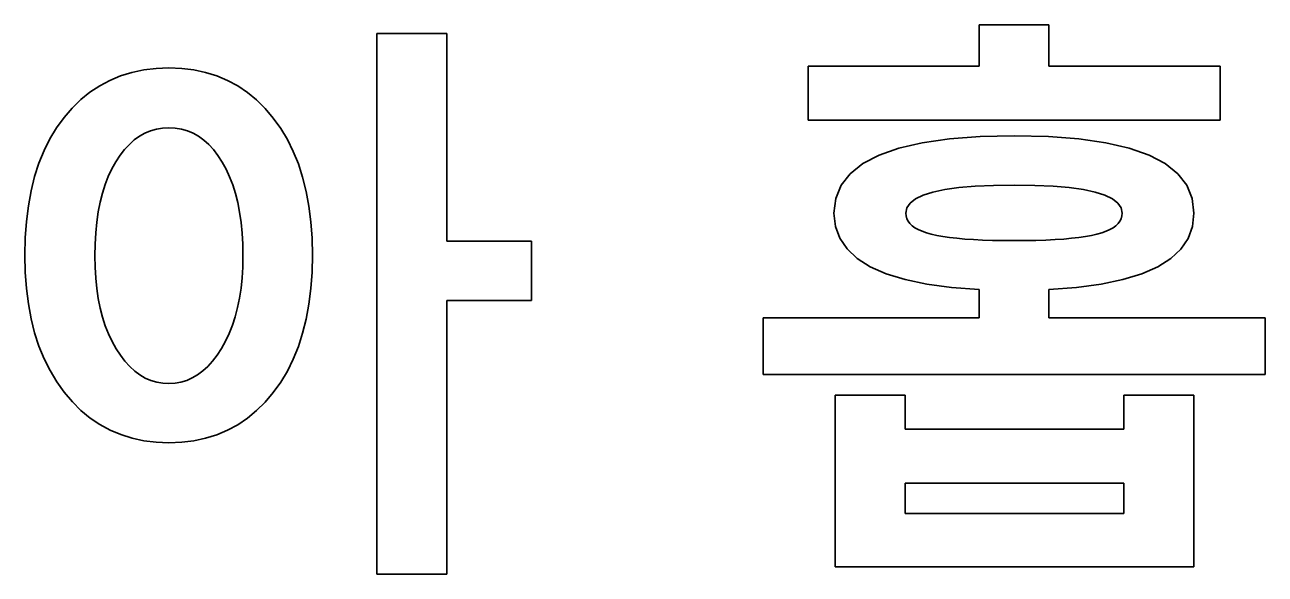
# Model space of a CAD drawing. Extents: x 480 to 710, y 306 to 536.
# Drawn here: x 600.5 to 651.6, y 425 to 447.7 of the extents above; entities that cross this region are included whole.
import ezdxf

# ---------------------------------------------------------------- set-up
doc = ezdxf.new("R2010")
doc.units = 0

msp = doc.modelspace()

# ---------------------------------------------------------------- linework, layer by layer
at = {"color": 7, "lineweight": 35, "ltscale": 0.042731}
for p, q in [((639.813843, 445.941284), (639.813843, 447.650513)), ((642.677979, 447.650513), (642.677979, 445.941284))]:
    msp.add_line(p, q, dxfattribs=at)
at = {"color": 7, "lineweight": 35, "ltscale": 0.071603}
msp.add_line((639.813843, 447.650513), (642.677979, 447.650513), dxfattribs=at)
at = {"color": 7, "lineweight": 35}
for p, q in [((615.006775, 425.014648), (615.006775, 447.29248)), ((651.59375, 433.237457), (630.921204, 433.237457))]:
    msp.add_line(p, q, dxfattribs=at)
at = {"color": 7, "lineweight": 35, "ltscale": 0.071892}
for p, q in [((615.006775, 447.29248), (617.882446, 447.29248)), ((617.882446, 425.014648), (615.006775, 425.014648))]:
    msp.add_line(p, q, dxfattribs=at)
at = {"color": 7, "lineweight": 35, "ltscale": 0.213943}
msp.add_line((617.882446, 447.29248), (617.882446, 438.734741), dxfattribs=at)
at = {"color": 7, "lineweight": 35, "ltscale": 0.011981}
msp.add_line((604.00647, 445.362366), (604.449219, 445.545837), dxfattribs=at)
at = {"color": 7, "lineweight": 35, "ltscale": 0.012149}
msp.add_line((604.449219, 445.545837), (604.913757, 445.688538), dxfattribs=at)
at = {"color": 7, "lineweight": 35, "ltscale": 0.012419}
msp.add_line((604.913757, 445.688538), (605.399963, 445.790436), dxfattribs=at)
at = {"color": 7, "lineweight": 35, "ltscale": 0.012789}
for p, q in [((605.399963, 445.790436), (605.907837, 445.851593)), ((602.118225, 443.833588), (602.452454, 444.220886))]:
    msp.add_line(p, q, dxfattribs=at)
at = {"color": 7, "lineweight": 35, "ltscale": 0.013251}
msp.add_line((605.907837, 445.851593), (606.4375, 445.871979), dxfattribs=at)
at = {"color": 7, "lineweight": 35, "ltscale": 0.013142}
for p, q in [((606.4375, 445.871979), (606.962769, 445.851379)), ((606.962769, 430.451752), (606.4375, 430.431091))]:
    msp.add_line(p, q, dxfattribs=at)
at = {"color": 7, "lineweight": 35, "ltscale": 0.012694}
for p, q in [((606.962769, 445.851379), (607.466736, 445.78952)), ((607.466736, 430.513763), (606.962769, 430.451752))]:
    msp.add_line(p, q, dxfattribs=at)
at = {"color": 7, "lineweight": 35, "ltscale": 0.01234}
msp.add_line((607.466736, 445.78952), (607.949463, 445.686462), dxfattribs=at)
at = {"color": 7, "lineweight": 35, "ltscale": 0.01209}
msp.add_line((607.949463, 445.686462), (608.411011, 445.542145), dxfattribs=at)
at = {"color": 7, "lineweight": 35, "ltscale": 0.011942}
msp.add_line((608.411011, 445.542145), (608.851196, 445.356598), dxfattribs=at)
at = {"color": 7, "lineweight": 35, "ltscale": 0.17612}
msp.add_line((632.769043, 445.941284), (639.813843, 445.941284), dxfattribs=at)
at = {"color": 7, "lineweight": 35, "ltscale": 0.055435}
for p, q in [((632.769043, 443.723877), (632.769043, 445.941284)), ((649.745911, 445.941284), (649.745911, 443.723877))]:
    msp.add_line(p, q, dxfattribs=at)
at = {"color": 7, "lineweight": 35, "ltscale": 0.176698}
msp.add_line((642.677979, 445.941284), (649.745911, 445.941284), dxfattribs=at)
at = {"color": 7, "lineweight": 35, "ltscale": 0.011982}
msp.add_line((603.186035, 444.873169), (603.585388, 445.138153), dxfattribs=at)
at = {"color": 7, "lineweight": 35, "ltscale": 0.011926}
msp.add_line((603.585388, 445.138153), (604.00647, 445.362366), dxfattribs=at)
at = {"color": 7, "lineweight": 35, "ltscale": 0.011911}
msp.add_line((608.851196, 445.356598), (609.270203, 445.129852), dxfattribs=at)
at = {"color": 7, "lineweight": 35, "ltscale": 0.011991}
msp.add_line((609.270203, 445.129852), (609.667969, 444.861847), dxfattribs=at)
at = {"color": 7, "lineweight": 35, "ltscale": 0.012418}
msp.add_line((602.452454, 444.220886), (602.80835, 444.567413), dxfattribs=at)
at = {"color": 7, "lineweight": 35, "ltscale": 0.012148}
msp.add_line((602.80835, 444.567413), (603.186035, 444.873169), dxfattribs=at)
at = {"color": 7, "lineweight": 35, "ltscale": 0.01218}
msp.add_line((609.667969, 444.861847), (610.044434, 444.552612), dxfattribs=at)
at = {"color": 7, "lineweight": 35, "ltscale": 0.012476}
msp.add_line((610.044434, 444.552612), (610.399719, 444.202179), dxfattribs=at)
at = {"color": 7, "lineweight": 35, "ltscale": 0.012869}
msp.add_line((610.399719, 444.202179), (610.733704, 443.810486), dxfattribs=at)
at = {"color": 7, "lineweight": 35, "ltscale": 0.013083}
msp.add_line((601.811035, 443.409912), (602.118225, 443.833588), dxfattribs=at)
at = {"color": 7, "lineweight": 35, "ltscale": 0.013162}
msp.add_line((610.733704, 443.810486), (611.040894, 443.382904), dxfattribs=at)
at = {"color": 7, "lineweight": 35, "ltscale": 0.424422}
msp.add_line((649.745911, 443.723877), (632.769043, 443.723877), dxfattribs=at)
at = {"color": 7, "lineweight": 35, "ltscale": 0.013304}
msp.add_line((601.536133, 442.954254), (601.811035, 443.409912), dxfattribs=at)
at = {"color": 7, "lineweight": 35, "ltscale": 0.0066}
msp.add_line((605.226318, 443.061279), (605.012146, 442.906921), dxfattribs=at)
at = {"color": 7, "lineweight": 35, "ltscale": 0.006418}
msp.add_line((605.449829, 443.187561), (605.226318, 443.061279), dxfattribs=at)
at = {"color": 7, "lineweight": 35, "ltscale": 0.006319}
msp.add_line((605.682739, 443.285767), (605.449829, 443.187561), dxfattribs=at)
at = {"color": 7, "lineweight": 35, "ltscale": 0.006304}
msp.add_line((605.924927, 443.355927), (605.682739, 443.285767), dxfattribs=at)
at = {"color": 7, "lineweight": 35, "ltscale": 0.006379}
msp.add_line((606.176575, 443.39801), (605.924927, 443.355927), dxfattribs=at)
at = {"color": 7, "lineweight": 35, "ltscale": 0.006533}
msp.add_line((606.4375, 443.412048), (606.176575, 443.39801), dxfattribs=at)
at = {"color": 7, "lineweight": 35, "ltscale": 0.006586}
msp.add_line((606.700562, 443.397919), (606.4375, 443.412048), dxfattribs=at)
at = {"color": 7, "lineweight": 35, "ltscale": 0.006424}
msp.add_line((606.953979, 443.355469), (606.700562, 443.397919), dxfattribs=at)
at = {"color": 7, "lineweight": 35, "ltscale": 0.006343}
msp.add_line((607.197632, 443.284729), (606.953979, 443.355469), dxfattribs=at)
at = {"color": 7, "lineweight": 35, "ltscale": 0.006353}
msp.add_line((607.431641, 443.185699), (607.197632, 443.284729), dxfattribs=at)
at = {"color": 7, "lineweight": 35, "ltscale": 0.006447}
msp.add_line((607.655884, 443.05838), (607.431641, 443.185699), dxfattribs=at)
at = {"color": 7, "lineweight": 35, "ltscale": 0.006627}
msp.add_line((607.870483, 442.902771), (607.655884, 443.05838), dxfattribs=at)
at = {"color": 7, "lineweight": 35, "ltscale": 0.013359}
msp.add_line((611.040894, 443.382904), (611.315796, 442.924683), dxfattribs=at)
at = {"color": 7, "lineweight": 35, "ltscale": 0.031652}
msp.add_line((638.584106, 442.949646), (639.846558, 443.045258), dxfattribs=at)
at = {"color": 7, "lineweight": 35, "ltscale": 0.035281}
msp.add_line((639.846558, 443.045258), (641.257446, 443.077148), dxfattribs=at)
at = {"color": 7, "lineweight": 35, "ltscale": 0.035173}
msp.add_line((641.257446, 443.077148), (642.664001, 443.045258), dxfattribs=at)
at = {"color": 7, "lineweight": 35, "ltscale": 0.031553}
msp.add_line((642.664001, 443.045258), (643.922485, 442.949646), dxfattribs=at)
at = {"color": 7, "lineweight": 35, "ltscale": 0.014013}
msp.add_line((601.083435, 441.94696), (601.293579, 442.466614), dxfattribs=at)
at = {"color": 7, "lineweight": 35, "ltscale": 0.013616}
msp.add_line((601.293579, 442.466614), (601.536133, 442.954254), dxfattribs=at)
at = {"color": 7, "lineweight": 35, "ltscale": 0.007563}
msp.add_line((604.611816, 442.514008), (604.42572, 442.275482), dxfattribs=at)
at = {"color": 7, "lineweight": 35, "ltscale": 0.007182}
msp.add_line((604.807312, 442.724487), (604.611816, 442.514008), dxfattribs=at)
at = {"color": 7, "lineweight": 35, "ltscale": 0.006857}
msp.add_line((605.012146, 442.906921), (604.807312, 442.724487), dxfattribs=at)
at = {"color": 7, "lineweight": 35, "ltscale": 0.006883}
msp.add_line((608.075378, 442.718842), (607.870483, 442.902771), dxfattribs=at)
at = {"color": 7, "lineweight": 35, "ltscale": 0.007207}
msp.add_line((608.270508, 442.506622), (608.075378, 442.718842), dxfattribs=at)
at = {"color": 7, "lineweight": 35, "ltscale": 0.007594}
msp.add_line((608.456055, 442.266113), (608.270508, 442.506622), dxfattribs=at)
at = {"color": 7, "lineweight": 35, "ltscale": 0.013641}
msp.add_line((611.315796, 442.924683), (611.558289, 442.435883), dxfattribs=at)
at = {"color": 7, "lineweight": 35, "ltscale": 0.021645}
msp.add_line((635.687988, 442.280273), (636.504883, 442.567139), dxfattribs=at)
at = {"color": 7, "lineweight": 35, "ltscale": 0.02477}
msp.add_line((636.504883, 442.567139), (637.470215, 442.790283), dxfattribs=at)
at = {"color": 7, "lineweight": 35, "ltscale": 0.028131}
msp.add_line((637.470215, 442.790283), (638.584106, 442.949646), dxfattribs=at)
at = {"color": 7, "lineweight": 35, "ltscale": 0.028046}
msp.add_line((643.922485, 442.949646), (645.032959, 442.790283), dxfattribs=at)
at = {"color": 7, "lineweight": 35, "ltscale": 0.024697}
msp.add_line((645.032959, 442.790283), (645.9953, 442.567139), dxfattribs=at)
at = {"color": 7, "lineweight": 35, "ltscale": 0.021585}
msp.add_line((645.9953, 442.567139), (646.809631, 442.280273), dxfattribs=at)
at = {"color": 7, "lineweight": 35, "ltscale": 0.008351}
msp.add_line((604.248962, 442.00885), (604.08551, 441.717529), dxfattribs=at)
at = {"color": 7, "lineweight": 35, "ltscale": 0.007997}
msp.add_line((604.42572, 442.275482), (604.248962, 442.00885), dxfattribs=at)
at = {"color": 7, "lineweight": 35, "ltscale": 0.008028}
msp.add_line((608.631775, 441.997314), (608.456055, 442.266113), dxfattribs=at)
at = {"color": 7, "lineweight": 35, "ltscale": 0.008381}
msp.add_line((608.794189, 441.704041), (608.631775, 441.997314), dxfattribs=at)
at = {"color": 7, "lineweight": 35, "ltscale": 0.014008}
msp.add_line((611.558289, 442.435883), (611.768494, 441.916473), dxfattribs=at)
at = {"color": 7, "lineweight": 35, "ltscale": 0.018868}
msp.add_line((635.019653, 441.929626), (635.687988, 442.280273), dxfattribs=at)
at = {"color": 7, "lineweight": 35, "ltscale": 0.018821}
msp.add_line((646.809631, 442.280273), (647.47583, 441.929626), dxfattribs=at)
at = {"color": 7, "lineweight": 35, "ltscale": 0.01449}
msp.add_line((600.905579, 441.395325), (601.083435, 441.94696), dxfattribs=at)
at = {"color": 7, "lineweight": 35, "ltscale": 0.00863}
msp.add_line((604.08551, 441.717529), (603.939209, 441.404846), dxfattribs=at)
at = {"color": 7, "lineweight": 35, "ltscale": 0.008649}
msp.add_line((608.939453, 441.390076), (608.794189, 441.704041), dxfattribs=at)
at = {"color": 7, "lineweight": 35, "ltscale": 0.014451}
msp.add_line((611.768494, 441.916473), (611.94635, 441.366455), dxfattribs=at)
at = {"color": 7, "lineweight": 35, "ltscale": 0.015135}
msp.add_line((634.12854, 441.03714), (634.499878, 441.515259), dxfattribs=at)
at = {"color": 7, "lineweight": 35, "ltscale": 0.016618}
msp.add_line((634.499878, 441.515259), (635.019653, 441.929626), dxfattribs=at)
at = {"color": 7, "lineweight": 35, "ltscale": 0.016588}
msp.add_line((647.47583, 441.929626), (647.99408, 441.515259), dxfattribs=at)
at = {"color": 7, "lineweight": 35, "ltscale": 0.015116}
msp.add_line((647.99408, 441.515259), (648.364197, 441.03714), dxfattribs=at)
at = {"color": 7, "lineweight": 35, "ltscale": 0.015037}
msp.add_line((600.760071, 440.811707), (600.905579, 441.395325), dxfattribs=at)
at = {"color": 7, "lineweight": 35, "ltscale": 0.009315}
msp.add_line((603.810181, 441.070801), (603.698364, 440.715393), dxfattribs=at)
at = {"color": 7, "lineweight": 35, "ltscale": 0.008952}
msp.add_line((603.939209, 441.404846), (603.810181, 441.070801), dxfattribs=at)
at = {"color": 7, "lineweight": 35, "ltscale": 0.008958}
msp.add_line((609.067627, 441.05545), (608.939453, 441.390076), dxfattribs=at)
at = {"color": 7, "lineweight": 35, "ltscale": 0.009307}
msp.add_line((609.178772, 440.700134), (609.067627, 441.05545), dxfattribs=at)
at = {"color": 7, "lineweight": 35, "ltscale": 0.014965}
msp.add_line((611.94635, 441.366455), (612.091858, 440.785828), dxfattribs=at)
at = {"color": 7, "lineweight": 35, "ltscale": 0.014647}
msp.add_line((633.905762, 440.49527), (634.12854, 441.03714), dxfattribs=at)
at = {"color": 7, "lineweight": 35, "ltscale": 0.014665}
msp.add_line((638.978027, 440.940582), (638.397034, 440.859741), dxfattribs=at)
at = {"color": 7, "lineweight": 35, "ltscale": 0.016822}
msp.add_line((639.648438, 440.998352), (638.978027, 440.940582), dxfattribs=at)
at = {"color": 7, "lineweight": 35, "ltscale": 0.019015}
msp.add_line((640.408264, 441.03299), (639.648438, 440.998352), dxfattribs=at)
at = {"color": 7, "lineweight": 35, "ltscale": 0.021232}
msp.add_line((641.257446, 441.044525), (640.408264, 441.03299), dxfattribs=at)
at = {"color": 7, "lineweight": 35, "ltscale": 0.021123}
msp.add_line((642.102295, 441.03299), (641.257446, 441.044525), dxfattribs=at)
at = {"color": 7, "lineweight": 35, "ltscale": 0.018916}
msp.add_line((642.858154, 440.998352), (642.102295, 441.03299), dxfattribs=at)
at = {"color": 7, "lineweight": 35, "ltscale": 0.016736}
msp.add_line((643.525085, 440.940582), (642.858154, 440.998352), dxfattribs=at)
at = {"color": 7, "lineweight": 35, "ltscale": 0.014592}
msp.add_line((644.103149, 440.859741), (643.525085, 440.940582), dxfattribs=at)
at = {"color": 7, "lineweight": 35, "ltscale": 0.014641}
msp.add_line((648.364197, 441.03714), (648.586304, 440.49527), dxfattribs=at)
at = {"color": 7, "lineweight": 35, "ltscale": 0.015648}
msp.add_line((600.646851, 440.196106), (600.760071, 440.811707), dxfattribs=at)
at = {"color": 7, "lineweight": 35, "ltscale": 0.009712}
msp.add_line((603.698364, 440.715393), (603.603699, 440.338623), dxfattribs=at)
at = {"color": 7, "lineweight": 35, "ltscale": 0.009689}
msp.add_line((609.272766, 440.324158), (609.178772, 440.700134), dxfattribs=at)
at = {"color": 7, "lineweight": 35, "ltscale": 0.01554}
msp.add_line((612.091858, 440.785828), (612.205017, 440.174622), dxfattribs=at)
at = {"color": 7, "lineweight": 35, "ltscale": 0.015254}
msp.add_line((633.831543, 439.889648), (633.905762, 440.49527), dxfattribs=at)
at = {"color": 7, "lineweight": 35, "ltscale": 0.007069}
msp.add_line((637.190308, 440.478638), (636.966797, 440.30542), dxfattribs=at)
at = {"color": 7, "lineweight": 35, "ltscale": 0.008676}
msp.add_line((637.503174, 440.628784), (637.190308, 440.478638), dxfattribs=at)
at = {"color": 7, "lineweight": 35, "ltscale": 0.010545}
msp.add_line((637.905396, 440.755798), (637.503174, 440.628784), dxfattribs=at)
at = {"color": 7, "lineweight": 35, "ltscale": 0.012563}
msp.add_line((638.397034, 440.859741), (637.905396, 440.755798), dxfattribs=at)
at = {"color": 7, "lineweight": 35, "ltscale": 0.0125}
msp.add_line((644.592224, 440.755798), (644.103149, 440.859741), dxfattribs=at)
at = {"color": 7, "lineweight": 35, "ltscale": 0.010497}
msp.add_line((644.992432, 440.628784), (644.592224, 440.755798), dxfattribs=at)
at = {"color": 7, "lineweight": 35, "ltscale": 0.008639}
msp.add_line((645.30365, 440.478638), (644.992432, 440.628784), dxfattribs=at)
at = {"color": 7, "lineweight": 35, "ltscale": 0.007045}
msp.add_line((645.52594, 440.30542), (645.30365, 440.478638), dxfattribs=at)
at = {"color": 7, "lineweight": 35, "ltscale": 0.015253}
msp.add_line((648.586304, 440.49527), (648.660339, 439.889648), dxfattribs=at)
at = {"color": 7, "lineweight": 35, "ltscale": 0.016316}
msp.add_line((600.56604, 439.548492), (600.646851, 440.196106), dxfattribs=at)
at = {"color": 7, "lineweight": 35, "ltscale": 0.010596}
msp.add_line((603.526245, 439.94046), (603.466003, 439.520935), dxfattribs=at)
at = {"color": 7, "lineweight": 35, "ltscale": 0.010141}
msp.add_line((603.603699, 440.338623), (603.526245, 439.94046), dxfattribs=at)
at = {"color": 7, "lineweight": 35, "ltscale": 0.010101}
msp.add_line((609.34967, 439.927521), (609.272766, 440.324158), dxfattribs=at)
at = {"color": 7, "lineweight": 35, "ltscale": 0.01054}
msp.add_line((609.409485, 439.510193), (609.34967, 439.927521), dxfattribs=at)
at = {"color": 7, "lineweight": 35, "ltscale": 0.016173}
msp.add_line((612.205017, 440.174622), (612.285889, 439.532776), dxfattribs=at)
at = {"color": 7, "lineweight": 35, "ltscale": 0.005598}
msp.add_line((636.832764, 440.10907), (636.788025, 439.889648), dxfattribs=at)
at = {"color": 7, "lineweight": 35, "ltscale": 0.005943}
msp.add_line((636.966797, 440.30542), (636.832764, 440.10907), dxfattribs=at)
at = {"color": 7, "lineweight": 35, "ltscale": 0.005935}
msp.add_line((645.659363, 440.10907), (645.52594, 440.30542), dxfattribs=at)
at = {"color": 7, "lineweight": 35, "ltscale": 0.005597}
msp.add_line((645.703796, 439.889648), (645.659363, 440.10907), dxfattribs=at)
at = {"color": 7, "lineweight": 35, "ltscale": 0.017033}
msp.add_line((600.517517, 438.868896), (600.56604, 439.548492), dxfattribs=at)
at = {"color": 7, "lineweight": 35, "ltscale": 0.011074}
msp.add_line((603.466003, 439.520935), (603.423035, 439.080078), dxfattribs=at)
at = {"color": 7, "lineweight": 35, "ltscale": 0.011002}
msp.add_line((609.452209, 439.072205), (609.409485, 439.510193), dxfattribs=at)
at = {"color": 7, "lineweight": 35, "ltscale": 0.016854}
msp.add_line((612.285889, 439.532776), (612.334351, 438.860352), dxfattribs=at)
at = {"color": 7, "lineweight": 35, "ltscale": 0.013653}
msp.add_line((633.891357, 439.346832), (633.831543, 439.889648), dxfattribs=at)
at = {"color": 7, "lineweight": 35, "ltscale": 0.002931}
for p, q in [((636.788025, 439.889648), (636.798584, 439.772888)), ((645.69342, 439.772888), (645.703796, 439.889648))]:
    msp.add_line(p, q, dxfattribs=at)
at = {"color": 7, "lineweight": 35, "ltscale": 0.002862}
msp.add_line((636.798584, 439.772888), (636.830078, 439.662811), dxfattribs=at)
at = {"color": 7, "lineweight": 35, "ltscale": 0.002899}
msp.add_line((636.830078, 439.662811), (636.882629, 439.559448), dxfattribs=at)
at = {"color": 7, "lineweight": 35, "ltscale": 0.003036}
msp.add_line((636.882629, 439.559448), (636.956177, 439.462799), dxfattribs=at)
at = {"color": 7, "lineweight": 35, "ltscale": 0.003264}
msp.add_line((636.956177, 439.462799), (637.050781, 439.372833), dxfattribs=at)
at = {"color": 7, "lineweight": 35, "ltscale": 0.003244}
msp.add_line((645.44397, 439.372833), (645.537476, 439.462799), dxfattribs=at)
at = {"color": 7, "lineweight": 35, "ltscale": 0.003024}
msp.add_line((645.537476, 439.462799), (645.610229, 439.559448), dxfattribs=at)
at = {"color": 7, "lineweight": 35, "ltscale": 0.002893}
msp.add_line((645.610229, 439.559448), (645.662231, 439.662811), dxfattribs=at)
at = {"color": 7, "lineweight": 35, "ltscale": 0.00286}
msp.add_line((645.662231, 439.662811), (645.69342, 439.772888), dxfattribs=at)
at = {"color": 7, "lineweight": 35, "ltscale": 0.013704}
msp.add_line((648.660339, 439.889648), (648.600525, 439.344757), dxfattribs=at)
at = {"color": 7, "lineweight": 35, "ltscale": 0.011575}
msp.add_line((603.423035, 439.080078), (603.397217, 438.617798), dxfattribs=at)
at = {"color": 7, "lineweight": 35, "ltscale": 0.011485}
msp.add_line((609.477844, 438.613525), (609.452209, 439.072205), dxfattribs=at)
at = {"color": 7, "lineweight": 35, "ltscale": 0.013092}
msp.add_line((634.070801, 438.854858), (633.891357, 439.346832), dxfattribs=at)
at = {"color": 7, "lineweight": 35, "ltscale": 0.003562}
msp.add_line((637.050781, 439.372833), (637.166382, 439.289551), dxfattribs=at)
at = {"color": 7, "lineweight": 35, "ltscale": 0.003915}
msp.add_line((637.166382, 439.289551), (637.302979, 439.212982), dxfattribs=at)
at = {"color": 7, "lineweight": 35, "ltscale": 0.004312}
msp.add_line((637.302979, 439.212982), (637.460693, 439.143127), dxfattribs=at)
at = {"color": 7, "lineweight": 35, "ltscale": 0.004736}
msp.add_line((637.460693, 439.143127), (637.639282, 439.079956), dxfattribs=at)
at = {"color": 7, "lineweight": 35, "ltscale": 0.005189}
msp.add_line((637.639282, 439.079956), (637.838989, 439.023468), dxfattribs=at)
at = {"color": 7, "lineweight": 35, "ltscale": 0.005725}
msp.add_line((637.838989, 439.023468), (638.062378, 438.973022), dxfattribs=at)
at = {"color": 7, "lineweight": 35, "ltscale": 0.006342}
msp.add_line((638.062378, 438.973022), (638.312012, 438.927856), dxfattribs=at)
at = {"color": 7, "lineweight": 35, "ltscale": 0.006973}
msp.add_line((638.312012, 438.927856), (638.588074, 438.888), dxfattribs=at)
at = {"color": 7, "lineweight": 35, "ltscale": 0.007607}
msp.add_line((638.588074, 438.888), (638.890381, 438.853455), dxfattribs=at)
at = {"color": 7, "lineweight": 35, "ltscale": 0.007572}
msp.add_line((643.620361, 438.853455), (643.921265, 438.888), dxfattribs=at)
at = {"color": 7, "lineweight": 35, "ltscale": 0.006929}
msp.add_line((643.921265, 438.888), (644.195557, 438.927856), dxfattribs=at)
at = {"color": 7, "lineweight": 35, "ltscale": 0.006294}
for p, q in [((644.195557, 438.927856), (644.443237, 438.973022)), ((605.9328, 432.925415), (606.180847, 432.882263))]:
    msp.add_line(p, q, dxfattribs=at)
at = {"color": 7, "lineweight": 35, "ltscale": 0.005672}
msp.add_line((644.443237, 438.973022), (644.664429, 439.023468), dxfattribs=at)
at = {"color": 7, "lineweight": 35, "ltscale": 0.005134}
msp.add_line((644.664429, 439.023468), (644.861877, 439.079956), dxfattribs=at)
at = {"color": 7, "lineweight": 35, "ltscale": 0.004691}
msp.add_line((644.861877, 439.079956), (645.038574, 439.143127), dxfattribs=at)
at = {"color": 7, "lineweight": 35, "ltscale": 0.004272}
msp.add_line((645.038574, 439.143127), (645.194519, 439.212982), dxfattribs=at)
at = {"color": 7, "lineweight": 35, "ltscale": 0.003882}
msp.add_line((645.194519, 439.212982), (645.32959, 439.289551), dxfattribs=at)
at = {"color": 7, "lineweight": 35, "ltscale": 0.003537}
msp.add_line((645.32959, 439.289551), (645.44397, 439.372833), dxfattribs=at)
at = {"color": 7, "lineweight": 35, "ltscale": 0.01313}
msp.add_line((648.600525, 439.344757), (648.421021, 438.851166), dxfattribs=at)
at = {"color": 7, "lineweight": 35, "ltscale": 0.017795}
msp.add_line((600.501343, 438.157288), (600.517517, 438.868896), dxfattribs=at)
at = {"color": 7, "lineweight": 35, "ltscale": 0.012091}
msp.add_line((603.397217, 438.617798), (603.388611, 438.134216), dxfattribs=at)
at = {"color": 7, "lineweight": 35, "ltscale": 0.011985}
msp.add_line((609.486389, 438.134216), (609.477844, 438.613525), dxfattribs=at)
at = {"color": 7, "lineweight": 35, "ltscale": 0.017581}
for p, q in [((612.334351, 438.860352), (612.350525, 438.157288)), ((612.350525, 438.157288), (612.334351, 437.454224))]:
    msp.add_line(p, q, dxfattribs=at)
at = {"color": 7, "lineweight": 35, "ltscale": 0.087195}
for p, q in [((617.882446, 438.734741), (621.370239, 438.734741)), ((621.370239, 436.297913), (617.882446, 436.297913))]:
    msp.add_line(p, q, dxfattribs=at)
at = {"color": 7, "lineweight": 35, "ltscale": 0.060921}
msp.add_line((621.370239, 438.734741), (621.370239, 436.297913), dxfattribs=at)
at = {"color": 7, "lineweight": 35, "ltscale": 0.013325}
msp.add_line((634.369934, 438.413696), (634.070801, 438.854858), dxfattribs=at)
at = {"color": 7, "lineweight": 35, "ltscale": 0.014312}
msp.add_line((634.788696, 438.023346), (634.369934, 438.413696), dxfattribs=at)
at = {"color": 7, "lineweight": 35, "ltscale": 0.008251}
msp.add_line((638.890381, 438.853455), (639.219116, 438.824249), dxfattribs=at)
at = {"color": 7, "lineweight": 35, "ltscale": 0.008895}
msp.add_line((639.219116, 438.824249), (639.574097, 438.800354), dxfattribs=at)
at = {"color": 7, "lineweight": 35, "ltscale": 0.009545}
msp.add_line((639.574097, 438.800354), (639.955444, 438.781738), dxfattribs=at)
at = {"color": 7, "lineweight": 35, "ltscale": 0.010197}
msp.add_line((639.955444, 438.781738), (640.363098, 438.768463), dxfattribs=at)
at = {"color": 7, "lineweight": 35, "ltscale": 0.010852}
msp.add_line((640.363098, 438.768463), (640.797119, 438.760498), dxfattribs=at)
at = {"color": 7, "lineweight": 35, "ltscale": 0.011508}
msp.add_line((640.797119, 438.760498), (641.257446, 438.757843), dxfattribs=at)
at = {"color": 7, "lineweight": 35, "ltscale": 0.011507}
msp.add_line((641.257446, 438.757843), (641.717712, 438.760498), dxfattribs=at)
at = {"color": 7, "lineweight": 35, "ltscale": 0.010843}
msp.add_line((641.717712, 438.760498), (642.151367, 438.768463), dxfattribs=at)
at = {"color": 7, "lineweight": 35, "ltscale": 0.010183}
msp.add_line((642.151367, 438.768463), (642.558472, 438.781738), dxfattribs=at)
at = {"color": 7, "lineweight": 35, "ltscale": 0.009524}
msp.add_line((642.558472, 438.781738), (642.938965, 438.800354), dxfattribs=at)
at = {"color": 7, "lineweight": 35, "ltscale": 0.00887}
msp.add_line((642.938965, 438.800354), (643.292969, 438.824249), dxfattribs=at)
at = {"color": 7, "lineweight": 35, "ltscale": 0.008217}
msp.add_line((643.292969, 438.824249), (643.620361, 438.853455), dxfattribs=at)
at = {"color": 7, "lineweight": 35, "ltscale": 0.014325}
msp.add_line((648.121948, 438.408844), (647.703125, 438.017792), dxfattribs=at)
at = {"color": 7, "lineweight": 35, "ltscale": 0.013349}
msp.add_line((648.421021, 438.851166), (648.121948, 438.408844), dxfattribs=at)
at = {"color": 7, "lineweight": 35, "ltscale": 0.017475}
msp.add_line((600.517578, 437.458496), (600.501343, 438.157288), dxfattribs=at)
at = {"color": 7, "lineweight": 35, "ltscale": 0.011718}
msp.add_line((603.388611, 438.134216), (603.397339, 437.665588), dxfattribs=at)
at = {"color": 7, "lineweight": 35, "ltscale": 0.01161}
msp.add_line((609.4776, 437.669891), (609.486389, 438.134216), dxfattribs=at)
at = {"color": 7, "lineweight": 35, "ltscale": 0.015913}
msp.add_line((635.327087, 437.683807), (634.788696, 438.023346), dxfattribs=at)
at = {"color": 7, "lineweight": 35, "ltscale": 0.015916}
msp.add_line((647.703125, 438.017792), (647.164734, 437.67804), dxfattribs=at)
at = {"color": 7, "lineweight": 35, "ltscale": 0.01677}
msp.add_line((600.566284, 436.789459), (600.517578, 437.458496), dxfattribs=at)
at = {"color": 7, "lineweight": 35, "ltscale": 0.011257}
msp.add_line((603.397339, 437.665588), (603.423462, 437.216064), dxfattribs=at)
at = {"color": 7, "lineweight": 35, "ltscale": 0.011169}
msp.add_line((609.45105, 437.223938), (609.4776, 437.669891), dxfattribs=at)
at = {"color": 7, "lineweight": 35, "ltscale": 0.016859}
msp.add_line((612.334351, 437.454224), (612.285889, 436.781616), dxfattribs=at)
at = {"color": 7, "lineweight": 35, "ltscale": 0.017966}
msp.add_line((635.985168, 437.395081), (635.327087, 437.683807), dxfattribs=at)
at = {"color": 7, "lineweight": 35, "ltscale": 0.020332}
msp.add_line((636.762878, 437.157166), (635.985168, 437.395081), dxfattribs=at)
at = {"color": 7, "lineweight": 35, "ltscale": 0.020327}
msp.add_line((646.506714, 437.389526), (645.729004, 437.152313), dxfattribs=at)
at = {"color": 7, "lineweight": 35, "ltscale": 0.017962}
msp.add_line((647.164734, 437.67804), (646.506714, 437.389526), dxfattribs=at)
at = {"color": 7, "lineweight": 35, "ltscale": 0.010817}
msp.add_line((603.423462, 437.216064), (603.467041, 436.785583), dxfattribs=at)
at = {"color": 7, "lineweight": 35, "ltscale": 0.010747}
msp.add_line((609.406921, 436.796326), (609.45105, 437.223938), dxfattribs=at)
at = {"color": 7, "lineweight": 35, "ltscale": 0.022916}
msp.add_line((637.660217, 436.970093), (636.762878, 437.157166), dxfattribs=at)
at = {"color": 7, "lineweight": 35, "ltscale": 0.025653}
msp.add_line((638.677246, 436.833801), (637.660217, 436.970093), dxfattribs=at)
at = {"color": 7, "lineweight": 35, "ltscale": 0.025648}
msp.add_line((644.831665, 436.96637), (643.814636, 436.831726), dxfattribs=at)
at = {"color": 7, "lineweight": 35, "ltscale": 0.02291}
msp.add_line((645.729004, 437.152313), (644.831665, 436.96637), dxfattribs=at)
at = {"color": 7, "lineweight": 35, "ltscale": 0.016109}
msp.add_line((600.6474, 436.150208), (600.566284, 436.789459), dxfattribs=at)
at = {"color": 7, "lineweight": 35, "ltscale": 0.010399}
msp.add_line((603.467041, 436.785583), (603.528076, 436.374146), dxfattribs=at)
at = {"color": 7, "lineweight": 35, "ltscale": 0.010003}
msp.add_line((603.528076, 436.374146), (603.606567, 435.981781), dxfattribs=at)
at = {"color": 7, "lineweight": 35, "ltscale": 0.009972}
msp.add_line((609.265564, 435.996216), (609.345032, 436.387085), dxfattribs=at)
at = {"color": 7, "lineweight": 35, "ltscale": 0.010347}
msp.add_line((609.345032, 436.387085), (609.406921, 436.796326), dxfattribs=at)
at = {"color": 7, "lineweight": 35, "ltscale": 0.016181}
msp.add_line((612.285889, 436.781616), (612.205017, 436.139465), dxfattribs=at)
at = {"color": 7, "lineweight": 35, "ltscale": 0.028495}
msp.add_line((639.813843, 436.748352), (638.677246, 436.833801), dxfattribs=at)
at = {"color": 7, "lineweight": 35, "ltscale": 0.029161}
for p, q in [((639.813843, 435.581909), (639.813843, 436.748352)), ((642.677979, 436.748352), (642.677979, 435.581909))]:
    msp.add_line(p, q, dxfattribs=at)
at = {"color": 7, "lineweight": 35, "ltscale": 0.028493}
msp.add_line((643.814636, 436.831726), (642.677979, 436.748352), dxfattribs=at)
at = {"color": 7, "lineweight": 35, "ltscale": 0.015498}
msp.add_line((600.760986, 435.540771), (600.6474, 436.150208), dxfattribs=at)
at = {"color": 7, "lineweight": 35, "ltscale": 0.009636}
msp.add_line((603.606567, 435.981781), (603.702515, 435.608459), dxfattribs=at)
at = {"color": 7, "lineweight": 35, "ltscale": 0.009624}
msp.add_line((609.168335, 435.623718), (609.265564, 435.996216), dxfattribs=at)
at = {"color": 7, "lineweight": 35, "ltscale": 0.01555}
msp.add_line((612.205017, 436.139465), (612.091858, 435.527832), dxfattribs=at)
at = {"color": 7, "lineweight": 35, "ltscale": 0.282082}
msp.add_line((617.882446, 436.297913), (617.882446, 425.014648), dxfattribs=at)
at = {"color": 7, "lineweight": 35, "ltscale": 0.014943}
msp.add_line((600.906982, 434.961151), (600.760986, 435.540771), dxfattribs=at)
at = {"color": 7, "lineweight": 35, "ltscale": 0.009298}
msp.add_line((603.702515, 435.608459), (603.815857, 435.254211), dxfattribs=at)
at = {"color": 7, "lineweight": 35, "ltscale": 0.009308}
msp.add_line((609.053467, 435.269562), (609.168335, 435.623718), dxfattribs=at)
at = {"color": 7, "lineweight": 35, "ltscale": 0.014976}
msp.add_line((612.091858, 435.527832), (611.94635, 434.946716), dxfattribs=at)
at = {"color": 7, "lineweight": 35, "ltscale": 0.222316}
msp.add_line((630.921204, 435.581909), (639.813843, 435.581909), dxfattribs=at)
at = {"color": 7, "lineweight": 35, "ltscale": 0.058611}
for p, q in [((630.921204, 433.237457), (630.921204, 435.581909)), ((651.59375, 435.581909), (651.59375, 433.237457))]:
    msp.add_line(p, q, dxfattribs=at)
at = {"color": 7, "lineweight": 35, "ltscale": 0.222894}
msp.add_line((642.677979, 435.581909), (651.59375, 435.581909), dxfattribs=at)
at = {"color": 7, "lineweight": 35, "ltscale": 0.014452}
msp.add_line((601.08551, 434.411316), (600.906982, 434.961151), dxfattribs=at)
at = {"color": 7, "lineweight": 35, "ltscale": 0.008996}
msp.add_line((603.815857, 435.254211), (603.946655, 434.919006), dxfattribs=at)
at = {"color": 7, "lineweight": 35, "ltscale": 0.008729}
msp.add_line((603.946655, 434.919006), (604.094849, 434.602844), dxfattribs=at)
at = {"color": 7, "lineweight": 35, "ltscale": 0.008779}
msp.add_line((608.770813, 434.616333), (608.920959, 434.933777), dxfattribs=at)
at = {"color": 7, "lineweight": 35, "ltscale": 0.009025}
msp.add_line((608.920959, 434.933777), (609.053467, 435.269562), dxfattribs=at)
at = {"color": 7, "lineweight": 35, "ltscale": 0.014467}
msp.add_line((611.94635, 434.946716), (611.768494, 434.396057), dxfattribs=at)
at = {"color": 7, "lineweight": 35, "ltscale": 0.014031}
msp.add_line((601.296448, 433.891235), (601.08551, 434.411316), dxfattribs=at)
at = {"color": 7, "lineweight": 35, "ltscale": 0.008504}
msp.add_line((604.094849, 434.602844), (604.260498, 434.305725), dxfattribs=at)
at = {"color": 7, "lineweight": 35, "ltscale": 0.008162}
msp.add_line((604.260498, 434.305725), (604.43927, 434.032562), dxfattribs=at)
at = {"color": 7, "lineweight": 35, "ltscale": 0.008234}
msp.add_line((608.422241, 434.041901), (608.602905, 434.317291), dxfattribs=at)
at = {"color": 7, "lineweight": 35, "ltscale": 0.008574}
msp.add_line((608.602905, 434.317291), (608.770813, 434.616333), dxfattribs=at)
at = {"color": 7, "lineweight": 35, "ltscale": 0.014026}
msp.add_line((611.768494, 434.396057), (611.558289, 433.875885), dxfattribs=at)
at = {"color": 7, "lineweight": 35, "ltscale": 0.013683}
msp.add_line((601.539856, 433.401001), (601.296448, 433.891235), dxfattribs=at)
at = {"color": 7, "lineweight": 35, "ltscale": 0.0077}
msp.add_line((604.43927, 434.032562), (604.626648, 433.788116), dxfattribs=at)
at = {"color": 7, "lineweight": 35, "ltscale": 0.007286}
msp.add_line((604.626648, 433.788116), (604.822693, 433.572449), dxfattribs=at)
at = {"color": 7, "lineweight": 35, "ltscale": 0.007328}
msp.add_line((608.036987, 433.578094), (608.233582, 433.795502), dxfattribs=at)
at = {"color": 7, "lineweight": 35, "ltscale": 0.007758}
msp.add_line((608.233582, 433.795502), (608.422241, 434.041901), dxfattribs=at)
at = {"color": 7, "lineweight": 35, "ltscale": 0.01366}
msp.add_line((611.558289, 433.875885), (611.315796, 433.38623), dxfattribs=at)
at = {"color": 7, "lineweight": 35, "ltscale": 0.013418}
msp.add_line((601.815674, 432.940552), (601.539856, 433.401001), dxfattribs=at)
at = {"color": 7, "lineweight": 35, "ltscale": 0.00693}
msp.add_line((604.822693, 433.572449), (605.027405, 433.385529), dxfattribs=at)
at = {"color": 7, "lineweight": 35, "ltscale": 0.006639}
msp.add_line((605.027405, 433.385529), (605.240723, 433.227356), dxfattribs=at)
at = {"color": 7, "lineweight": 35, "ltscale": 0.006643}
msp.add_line((607.619812, 433.230255), (607.832397, 433.389679), dxfattribs=at)
at = {"color": 7, "lineweight": 35, "ltscale": 0.006953}
msp.add_line((607.832397, 433.389679), (608.036987, 433.578094), dxfattribs=at)
at = {"color": 7, "lineweight": 35, "ltscale": 0.01338}
msp.add_line((611.315796, 433.38623), (611.040894, 432.927032), dxfattribs=at)
at = {"color": 7, "lineweight": 35, "ltscale": 0.013241}
msp.add_line((602.123962, 432.509888), (601.815674, 432.940552), dxfattribs=at)
at = {"color": 7, "lineweight": 35, "ltscale": 0.006425}
msp.add_line((605.240723, 433.227356), (605.462769, 433.097961), dxfattribs=at)
at = {"color": 7, "lineweight": 35, "ltscale": 0.006293}
msp.add_line((605.462769, 433.097961), (605.693481, 432.997314), dxfattribs=at)
at = {"color": 7, "lineweight": 35, "ltscale": 0.006247}
msp.add_line((605.693481, 432.997314), (605.9328, 432.925415), dxfattribs=at)
at = {"color": 7, "lineweight": 35, "ltscale": 0.006426}
msp.add_line((606.180847, 432.882263), (606.4375, 432.86792), dxfattribs=at)
at = {"color": 7, "lineweight": 35, "ltscale": 0.006321}
msp.add_line((606.4375, 432.86792), (606.689941, 432.882385), dxfattribs=at)
at = {"color": 7, "lineweight": 35, "ltscale": 0.006206}
msp.add_line((606.689941, 432.882385), (606.934326, 432.925873), dxfattribs=at)
at = {"color": 7, "lineweight": 35, "ltscale": 0.006183}
msp.add_line((606.934326, 432.925873), (607.170776, 432.998352), dxfattribs=at)
at = {"color": 7, "lineweight": 35, "ltscale": 0.00625}
msp.add_line((607.170776, 432.998352), (607.399292, 433.099792), dxfattribs=at)
at = {"color": 7, "lineweight": 35, "ltscale": 0.006406}
msp.add_line((607.399292, 433.099792), (607.619812, 433.230255), dxfattribs=at)
at = {"color": 7, "lineweight": 35, "ltscale": 0.013185}
msp.add_line((611.040894, 432.927032), (610.733704, 432.498352), dxfattribs=at)
at = {"color": 7, "lineweight": 35, "ltscale": 0.012951}
msp.add_line((602.459167, 432.114929), (602.123962, 432.509888), dxfattribs=at)
at = {"color": 7, "lineweight": 35, "ltscale": 0.01289}
msp.add_line((610.733704, 432.498352), (610.399719, 432.10556), dxfattribs=at)
at = {"color": 7, "lineweight": 35, "ltscale": 0.072182}
for p, q in [((633.877686, 432.394409), (636.764954, 432.394409)), ((645.773071, 432.394409), (648.660339, 432.394409))]:
    msp.add_line(p, q, dxfattribs=at)
at = {"color": 7, "lineweight": 35, "ltscale": 0.176987}
for p, q in [((633.877686, 425.314911), (633.877686, 432.394409)), ((648.660339, 432.394409), (648.660339, 425.314911))]:
    msp.add_line(p, q, dxfattribs=at)
at = {"color": 7, "lineweight": 35, "ltscale": 0.034936}
for p, q in [((636.764954, 432.394409), (636.764954, 430.996979)), ((645.773071, 430.996979), (645.773071, 432.394409))]:
    msp.add_line(p, q, dxfattribs=at)
at = {"color": 7, "lineweight": 35, "ltscale": 0.012552}
msp.add_line((602.815796, 431.761505), (602.459167, 432.114929), dxfattribs=at)
at = {"color": 7, "lineweight": 35, "ltscale": 0.012249}
msp.add_line((603.193726, 431.449707), (602.815796, 431.761505), dxfattribs=at)
at = {"color": 7, "lineweight": 35, "ltscale": 0.012193}
msp.add_line((610.044434, 431.75412), (609.667969, 431.444031), dxfattribs=at)
at = {"color": 7, "lineweight": 35, "ltscale": 0.012493}
msp.add_line((610.399719, 432.10556), (610.044434, 431.75412), dxfattribs=at)
at = {"color": 7, "lineweight": 35, "ltscale": 0.012054}
msp.add_line((603.593018, 431.179443), (603.193726, 431.449707), dxfattribs=at)
at = {"color": 7, "lineweight": 35, "ltscale": 0.012001}
msp.add_line((609.667969, 431.444031), (609.270203, 431.175293), dxfattribs=at)
at = {"color": 7, "lineweight": 35, "ltscale": 0.01197}
msp.add_line((604.013672, 430.950775), (603.593018, 431.179443), dxfattribs=at)
at = {"color": 7, "lineweight": 35, "ltscale": 0.012}
msp.add_line((604.455688, 430.763672), (604.013672, 430.950775), dxfattribs=at)
at = {"color": 7, "lineweight": 35, "ltscale": 0.012144}
msp.add_line((604.919128, 430.618164), (604.455688, 430.763672), dxfattribs=at)
at = {"color": 7, "lineweight": 35, "ltscale": 0.012093}
msp.add_line((608.411011, 430.761841), (607.949463, 430.617126), dxfattribs=at)
at = {"color": 7, "lineweight": 35, "ltscale": 0.011947}
msp.add_line((608.851196, 430.947876), (608.411011, 430.761841), dxfattribs=at)
at = {"color": 7, "lineweight": 35, "ltscale": 0.011919}
msp.add_line((609.270203, 431.175293), (608.851196, 430.947876), dxfattribs=at)
at = {"color": 7, "lineweight": 35, "ltscale": 0.225203}
for p, q in [((636.764954, 430.996979), (645.773071, 430.996979)), ((645.773071, 428.768036), (636.764954, 428.768036)), ((636.764954, 427.520752), (645.773071, 427.520752))]:
    msp.add_line(p, q, dxfattribs=at)
at = {"color": 7, "lineweight": 35, "ltscale": 0.012394}
msp.add_line((605.40387, 430.514221), (604.919128, 430.618164), dxfattribs=at)
at = {"color": 7, "lineweight": 35, "ltscale": 0.01275}
msp.add_line((605.910034, 430.451874), (605.40387, 430.514221), dxfattribs=at)
at = {"color": 7, "lineweight": 35, "ltscale": 0.013197}
msp.add_line((606.4375, 430.431091), (605.910034, 430.451874), dxfattribs=at)
at = {"color": 7, "lineweight": 35, "ltscale": 0.012342}
msp.add_line((607.949463, 430.617126), (607.466736, 430.513763), dxfattribs=at)
at = {"color": 7, "lineweight": 35, "ltscale": 0.031182}
for p, q in [((636.764954, 428.768036), (636.764954, 427.520752)), ((645.773071, 427.520752), (645.773071, 428.768036))]:
    msp.add_line(p, q, dxfattribs=at)
at = {"color": 7, "lineweight": 35, "ltscale": 0.369566}
msp.add_line((648.660339, 425.314911), (633.877686, 425.314911), dxfattribs=at)

doc.saveas('drawing.dxf')
